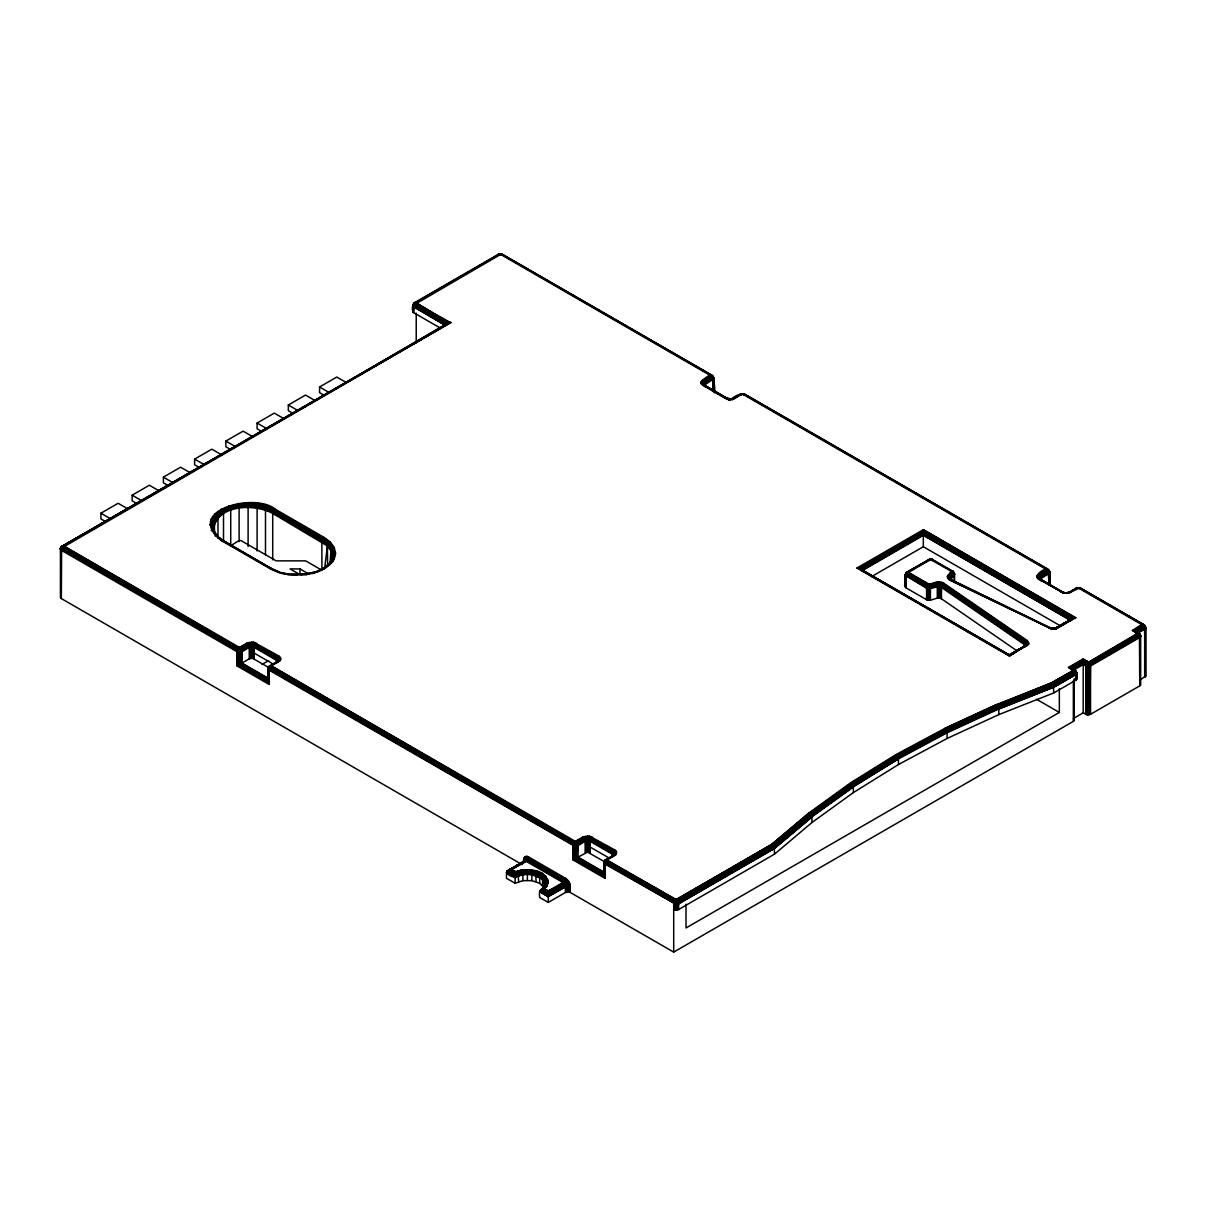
<?xml version="1.0" encoding="UTF-8"?>
<svg xmlns="http://www.w3.org/2000/svg" width="1206" height="1206" viewBox="0 0 1206 1206"><rect width="100%" height="100%" fill="white"/><g stroke="black" fill="none" stroke-linecap="round" stroke-linejoin="round"><path stroke-width="1.5" d="M522.062 864.551L61.325 598.553L61.642 546.197L63.782 546.016L239.436 647.426L241.818 650.908L241.909 663.044L268.953 678.677M62.034 545.836L61.642 548.67L60.3 548.851L61.325 550.268L236.979 651.692C243.311 654.752 247.863 644.381 254.195 647.426L276.34 660.21C277.832 663.315 277.832 657.933 280.832 658.793L278.797 655.958L253.546 642.135L246.823 643.175L238.803 647.893L237.069 650.908L236.979 665.893L268.953 684.345L269.285 668.546L270.777 666.36L279.898 660.798L280.832 658.793M297.294 575.277L287.39 574.523L307.198 574.523L297.294 574.689M440.16 327.957L413.748 312.716L414.472 302.6L450.652 322.65L62.034 547.856L237.703 649.265L241.185 649.265L249.491 644.592L252.898 644.336L277.048 657.783L278.375 659.622L276.883 662.637L277.47 660.903L276.415 659.426L254.285 646.642L250.803 646.115L239.436 652.28L238.848 664.823L236.979 665.893L237.069 650.908L238.547 652.205L238.848 664.823L267.988 681.646L268.953 684.345C271.169 680.516 263.782 666.24 271.41 665.893L575.337 841.351L577.704 844.833L577.795 856.969L604.839 872.601L603.829 874.561L604.839 878.27L572.865 859.818L573.197 844.004L575.337 841.351L582.709 837.1L589.433 836.06L614.683 849.868L616.477 851.677L615.784 854.722L603.95 862.139L603.829 874.561L575.579 858.25L575.337 846.205L573.197 844.004L269.285 668.546L267.943 668.727L267.988 681.646L268.049 669.255L269.044 669.36L268.29 682.898L237.899 665.365L237.703 652.009M515.279 871.998L515.083 883.244L522.876 880.651L531.876 880.651L539.67 883.244L544.177 887.752L547.072 885.807L548.202 882.506C545.745 868.516 526.072 867.958 515.279 871.998L510.409 869.812L507.832 870.626L506.475 872.601L506.475 878.27L515.083 883.244M1073.913 718.942L1073.355 721.369L673.702 952.107L569.699 892.154L565.493 892.47L548.278 902.42L548.278 891.053L563.669 882.068L565.493 878.27L528.605 856.969C524.806 854.421 522.665 859.531 523.69 862.652L524.233 862.245M587.624 835.924L587.624 852.129L572.865 859.818L572.956 844.833L574.433 846.13C580.237 846.929 584.232 838.577 590.081 841.351L612.226 854.134L613.236 855.551L612.226 856.969L612.558 852.521L614.683 849.868M614.683 855.551L613.447 855.22L605.171 859.999L603.829 862.652L604.839 878.27L604.839 864.069L606.075 859.486L676.807 900.038L678.541 903.053L678.631 909.505L673.702 909.505M268.41 669.737L574.433 846.13L574.734 858.732L603.874 875.556L603.829 862.652L605.171 862.471L605.563 859.637M606.663 859.546L605.563 861.657M727.55 398.975L730.097 399.578L731.439 398.689L731.831 399.97M1016.884 650.758L941.449 598.779C936.61 596.141 931.439 602.02 926.54 599.684L926.615 587.548L928.364 584.533L937.59 581.91L942.775 582.573L1027.256 640.582L1028.748 643.929L1009.422 656.049L856.938 568.026L923.329 529.69L923.329 546.725L1061.174 626.306M907.937 572.006L928.364 584.533L937.74 582.513L943.424 583.719L1026.562 641.004L1027.859 643.929L1009.422 656.049L1009.422 654.888L1026.532 644.954L1026.728 642.361L942.79 584.307L937.891 583.282L927.761 585.151L907.349 573.378L907.349 571.946L928.997 584.066L930.414 587.925L930.459 600.091M1063.526 593.126L1049.16 584.835L1048.044 569.262L744.132 393.804L740.65 393.804L740.65 395.071M743.032 393.699L1048.677 570.182L1049.733 584.503L1049.778 572.277L1048.436 569.639L743.62 393.653C740.273 394.106 732.826 400.965 731.439 398.689M1048.436 569.639L1049.778 572.277L1049.702 584.518L1049.778 572.277L1048.677 570.182L1048.768 585.061L1049.778 584.473L1049.778 572.277L1048.436 572.096C1049.582 563.79 1031.386 575.639 1038.924 579.377L1064.174 593.201L1069.466 592.794L1080.018 587.729L1144.358 625.01L1145.7 627.663L1145.7 675.933L1140.258 679.913M678.631 909.505L774.538 854.134L811.955 822.522L853.351 792.583L898.47 764.529L947.087 738.464L998.915 714.57L1053.682 692.968L1075.812 680.199L1075.737 673.732L1073.988 669.978L1068.441 667.415L1083.199 658.898L1088.747 662.2L1090.495 665.215L1090.571 714.269L1087.209 714.796L1083.199 712.852L1073.355 718.535M676.174 910.093L676.174 904.425L678.3 902.224L774.177 846.868L811.864 815.422L853.2 785.558L898.244 757.534L946.876 731.469L998.734 707.575L1053.516 686.078L1075.496 672.903L1075.496 670.446L1070.4 667.657L1083.199 660.27L1088.747 662.2L1137.936 633.798L1134.349 630.738L1132.389 630.497C1136.957 628.085 1145.127 619.824 1144.675 629.08L1144.675 677.35M1083.199 658.898L1083.199 712.852M1090.571 714.269L1139.76 685.882L1139.429 633.527L1134.349 630.738L1142.866 624.542M1079.506 587.578L1144.358 625.01L1144.358 627.467L1136.972 632.321L1135.946 631.371L1143.966 626.653L1142.866 625.281L1078.285 587.895L1076.536 587.729L1075.812 589.327M334.258 547.464L331.002 550.072L332.072 561.574L332.193 555.288L335.554 553.177L334.258 547.464L330.429 542.142L324.354 537.559L275.164 509.173C255.205 492.078 183.523 510.138 221.06 540.409L270.25 568.81C274.425 570.875 285.747 575.639 287.842 573.935M565.493 878.27L567.951 880.455L565.659 882.686L548.278 892.123L542.459 889.139L544.177 887.691L544.434 880.938L547.72 879.144L547.358 881.918L544.765 884.661L542.489 879.084L531.258 874.29L521.595 874.606L515.083 877.561L506.475 872.601C513.575 880.983 518.233 874.064 526.389 874.048C533.097 874.395 543.77 875.315 545.037 883.576L544.177 887.269L548.202 882.506L545.64 875.993L542.67 878.481L542.429 885.325M1061.069 592.161L1065.983 592.719M603.874 875.556L603.95 863.179L604.93 863.285L604.191 876.822L573.8 859.275L573.589 845.934M576.935 857.466L577.704 844.833L576.227 846.13L576.935 857.466L604.221 873.219L604.296 861.657L605.171 859.999M61.642 548.67L237.311 650.079L239.436 652.28L239.693 664.325L267.943 680.636L268.049 668.214L269.044 666.632C271.365 664.446 284.088 661.265 278.164 656.411L253.305 642.738L248.707 643.084L238.803 647.893L63.134 545.745L450.652 322.65L444.019 322.967L443.265 326.916M603.829 874.561L603.95 862.139L604.93 860.541C607.266 858.37 619.99 855.19 614.05 850.336L589.191 836.663L584.593 837.009L574.689 841.818L270.777 665.622M1048.768 570.86L1049.205 584.804L1048.768 570.86L742.383 393.97C740.559 393.156 728.937 398.824 735.012 398.236M1049.537 584.609L1049.31 571.282M239.693 664.325L241.049 663.541L241.818 650.908L240.341 652.205L239.693 664.325L238.848 664.823M1049.16 584.835L1049.672 572.805L1048.677 572.91L1049.476 584.654L1049.672 572.805M501.545 253.893L712.55 375.714C716.364 387.036 714.449 407.146 712.882 376.935L713.771 377.84L713.53 390.759L713.424 377.357L712.158 375.352L501.545 253.893L412.738 305.615L443.265 324.082C444.185 328.71 446.039 321.022 450.652 322.65L444.908 324.685L347.584 381.518M416.221 302.781L448.647 322.952L61.4 546.74L60.421 548.338L239.436 652.28L248.949 645.828L253.712 645.466L276.656 658.597L277.817 660.21L276.415 662.365L278.918 659.953L278.39 657.662L254.345 643.778L249.129 643.778L240.672 648.527L238.215 648.527L62.546 547.102L62.546 545.685M499.42 255.114L497.942 254.948L500.324 254.225L710.409 375.518C717.404 381.156 710.575 406.286 713.771 378.88C700.882 382.754 708.239 387.488 701.244 381.578L701.244 383.659L703.038 385.453L725.168 398.236C727.7 400.603 729.871 397.332 728.349 399.97M577.071 845.934L577.403 857.195L604.508 872.858L604.794 862.893M267.943 680.636L240.431 663.903L240.341 652.205L241.049 663.541L241.909 651.692M577.403 857.195L577.795 845.617M574.734 858.732L575.337 846.205L577.463 844.004L587.624 839.075L612.558 852.521L613.703 854.134L612.769 856.562M237.899 665.365L238.547 652.205M573.8 859.275L574.433 846.13M853.351 792.583L853.381 786.267L850.803 782.709L809.316 812.678L771.81 844.351L676.807 900.038L606.663 860.285L607.311 859.818M575.579 858.25L576.227 846.13L576.332 857.828L603.965 873.777L603.95 862.139L604.221 873.219M531.258 874.29L532.012 870.084M330.143 561.8L330.896 550.825L327.414 545.986L272.707 513.424C254.149 503.249 214.834 504.394 213.326 531.333M331.68 561.499L332.072 556.026M1028.748 643.929L1026.336 644.486L1024.994 646.944L1026.396 643.718L1028.839 642.738M1025.326 646.386L1024.678 643.929L941.539 586.644L938.162 585.92L927.384 588.694L905.103 575.126L906.837 572.111L930.082 559.237L952.71 572.096L954.172 574.207L954.278 581.473M443.356 326.479L445.692 323.796L450.652 322.65C445.527 321.836 443.627 329.359 444.019 322.967L414.08 305.435L444.471 322.756L444.908 324.685L412.738 305.615L414.08 302.962L499.088 253.893M548.278 902.42L539.67 897.445C539.384 894.339 538.615 889.922 542.549 888.822C556.388 874.35 526.208 865.531 515.233 872.36L510.409 869.812L526.118 860.496L527.324 856.441M528.605 856.969L526.148 861.235L508.028 871.697M1085.656 714.269L1086.38 663.571L1144.675 629.08L1145.7 627.663L1144.358 625.01M1025.371 645.783L1024.949 643.115L1027.256 640.582M412.859 306.143L443.687 323.223L444.607 325.017L450.652 322.65C446.461 319.982 443.702 328.092 443.687 323.223L414.08 305.435M413.206 304.621L413.748 304.198C411.894 305.917 411.894 310.997 413.748 312.716M523.69 862.652L525.635 859.169L525.123 856.637M568.855 891.958L568.735 885.098L566.127 880.576L528.273 858.582L525.665 858.325L524.58 861.747L524.806 858.084L526.374 857.18L528.514 857.752L566.519 879.867L569.549 885.114L569.699 892.154M604.839 861.235L603.829 862.652L676.174 904.425L677.908 904.153L774.538 848.451L811.955 816.839L853.351 786.915L898.47 758.845L947.087 732.796L998.915 708.902L1053.667 687.028L1075.812 674.516C1078.767 672.3 1073.822 669.104 1071.998 668.29L1083.199 661.823L1086.38 663.571L1089.847 663.571L1139.037 635.17L1139.037 633.165L1135.193 631.009L1143.454 625.914L1143.454 624.482M612.226 856.969L613.447 855.22M732.555 399.653L741.75 393.699M1055.928 629.2L1056.652 627.602L1072.255 618.603L1075.812 617.713L923.329 529.69L1074.848 617.774L1058.401 627.783L1050.758 628.643L949.318 579.785L947.343 576.423L951.127 571.282L952.861 571.116L954.579 574.388L951.097 578.94L951.157 580.704L949.815 578.232L947.388 577.644M324.655 568.041L327.519 545.218L330.429 542.142M939.399 581.865L939.097 598.07M276.883 660.632L279.898 656.788M612.769 854.557L615.784 850.712M1054.165 629.08L1054.813 628.884M1025.115 645.21L1026.065 642.979L1028.326 641.592M277.229 661.114L278.224 658.958L280.591 657.752M537.469 871.275L535.811 875.3L536.067 881.646M613.13 855.039L614.11 852.868L616.477 851.677M1028.055 645.044L1025.884 645.21L1009.422 655.054L859.757 568.539L861.853 570.86L923.329 535.358L1070.898 620.562L1072.255 618.603L923.329 531.831L859.757 568.539L856.938 568.026M277.229 662.154L278.224 660.3L280.591 659.833M329.163 563.639L330.896 561.227C334.997 553.072 329.811 544.117 322.228 540.213L273.038 511.811C254.391 502.209 219.643 502.239 212.859 526.208L214.517 532.826L212.859 526.208L209.844 524.791M613.115 856.079L614.261 853.547L616.718 852.717M613.236 855.551L612.301 853.351L589.433 840.235L585.83 840.235L575.337 846.205L267.943 668.727L269.285 666.074L277.561 661.295L278.797 661.627M443.868 326.163L444.381 323.57L448.617 322.379L415.573 302.51L499.691 253.953M444.743 324.972C446.039 324.957 449.114 321.565 445.21 322.53L414.472 304.621L414.472 302.6M445.587 324.339C443.326 321.836 446.974 325.123 445.21 322.53M566.775 879.204L564.333 882.551L548.278 892.123C541.057 885.445 535.901 891.656 548.278 895.048L569.76 883.576L570.408 892.47M567.951 891.882L567.845 885.189L565.599 881.3L527.881 859.396L525.635 859.169L524.324 861.536L523.856 858.446M444.29 325.484L443.311 323.781L413.839 306.249L413.206 312.309M1052.748 628.929L1054.466 628.281M230.889 545.655L238.773 540.695L240.868 540.529L276.174 560.865L305.691 560.865L321.685 570.106M330.896 561.227C334.59 553.162 329.072 544.871 321.972 541.042L272.782 512.64C254.436 503.023 218.633 503.204 213.326 527.625M306.746 573.935C315.565 574.162 334.831 566.865 335.554 553.177M544.735 885.777C546.514 871.064 525.379 868.848 515.128 873.792L508.585 870.265L524.912 860.903L526.298 858.973L526.148 856.32M542.926 889.018L544.69 887.691C540.394 891.626 548.851 884.405 547.358 881.918M926.54 599.684L906.113 587.895L905.57 585.483M1037.13 575.503C1041.17 577.433 1043.039 580.629 1036.889 576.543M1075.812 680.199L1076.837 678.782L1076.837 673.099L1075.496 670.446L1072.601 668.742L1083.199 662.622L1086.38 663.571L1083.199 661.024L1071.245 667.928L1075.104 670.084L1075.104 672.089L1053.215 685.189L998.462 706.776L946.589 730.7L897.942 756.765L852.853 784.805L811.502 814.698L773.785 846.145L677.908 901.41L674.425 901.41L587.624 852.129M673.702 952.107L673.702 903.837L676.174 899.57L771.81 844.351L809.95 813.025L851.391 783.071L896.571 754.971L945.323 728.846L997.317 704.877L1051.496 682.882L1083.199 664.581L1087.209 666.511L1090.571 665.998L1140.318 637.175L1139.429 633.527L1136.549 631.823L1143.966 626.653L1135.193 631.009L1139.037 633.165L1136.549 631.823L1145.7 627.663L1144.6 625.552L1078.918 587.624M1139.76 685.882L1140.318 683.455M544.177 882.068C540.574 875.435 532.781 875.043 526.389 874.048L515.083 876.717L506.791 871.576L524.007 861.431L525.123 859.652L524.339 857.36M933.173 560.926L932.449 559.328L930.715 559.509L907.937 572.744L906.203 575.759L906.113 587.895M1056.742 628.477L1055.16 628.869L1070.973 620.05L923.329 534.379L861.627 570.016M728.53 398.869L731.891 399.276L733.278 398.07M539.67 891.762L542.142 888.988L541.027 889.787L548.278 894.189L565.162 885.189L563.036 882.536L525.515 860.963L508.585 870.265L515.098 874.501C524.339 870.868 535.238 871.395 543.71 876.898C548.866 881.601 544.645 888.912 539.67 891.762L548.278 896.736L565.493 886.787L570.408 886.787M258.009 503.445L257.104 508.223L257.104 550.931M253.546 642.135L252.642 658.265L573.589 843.19L577.071 843.19L585.377 838.517L589.87 838.517L613.658 852.25L614.11 854.225L612.301 856.29M589.433 836.06L588.528 852.19M268.335 679.295L268.049 668.214L268.335 679.295L241.049 663.541M324.354 568.81C318.248 569.458 327.64 567.076 328.921 564.106C337.74 556.343 332.735 543.062 323.118 538.66L273.928 510.259C254.3 494.204 186.855 510.666 222.13 540.785M928.334 560.232L932.449 559.328M1070.898 592.161L1068.531 592.9L1077.636 587.624M414.08 302.962L412.738 305.615L413.839 303.505M905.103 586.478L905.103 575.126L906.445 572.473L929.479 559.177M1024.587 644.713L941.449 587.412L938.193 586.734L928.394 588.89L905.103 575.126L906.203 573.016L930.082 559.237M941.177 582.091L940.017 586.026L939.987 598.176M1064.174 593.201L1064.823 592.659L1062.501 592.794M676.174 899.57L771.93 844.411L809.316 812.678L811.502 814.698L811.864 815.422L774.327 847.275L678.541 903.053L677.908 909.837M905.57 574.116L906.203 573.016L905.224 574.599M518.686 881.646L517.947 872.918L515.098 874.501L507.832 870.626L524.399 861.069M444.004 325.861L443.446 323.494M60.767 596.126L61.325 598.553M413.206 310.289L412.859 311.811M327.519 565.358C336.836 557.76 332.705 543.951 322.605 539.399L273.43 510.997C255.416 497.882 195.839 506.399 217.984 537.665M701.244 381.578C703.445 379.453 712.203 371.508 712.158 377.357C709.806 379.272 700.339 381.458 704.847 385.754C700.385 383.779 704.892 378.111 711.646 376.604L711.646 375.187M704.59 384.94L713.771 378.88L713.892 390.548L713.892 378.352L712.791 376.257M1040.492 578.865L1049.31 573.287M953.856 573.438L950.328 578.066L951.7 580.508L949.077 576.935L952.71 572.096L952.363 570.966M267.235 505.661L265.501 510.228L265.501 554.805M255.22 642.527L253.531 646.326L253.486 658.476M591.106 836.451L589.433 840.235L589.372 852.401M931.349 559.237L953.509 572.021L954.549 573.785L950.976 578.171L950.825 580.131M323.118 568.478C292.576 582.362 337.62 564.031 333.384 558.86C337.137 550.464 330.926 542.007 323.721 538.027L274.531 509.625C255.039 492.953 185.046 510.575 221.693 540.137L271.033 568.614M1069.164 591.995L1067.958 592.719L1069.677 591.829M546.68 884.903L547.072 885.807L544.388 888.807L548.278 891.053L563.669 883.003M447.094 323.57C451.119 322.123 444.924 325.047 447.034 322.334M547.072 885.807L544.313 888.807L548.278 891.053L543.8 888.852L548.278 892.123L541.991 889.304L548.278 893.209L568.976 881.948L567.951 880.455M1050.758 628.643L1053.109 629.11M1088.113 714.856L1088.113 666.586L1090.239 664.385L1139.429 635.984L1140.786 636.18L1139.429 633.527M942.775 582.573L940.846 586.267L940.786 598.417M515.083 877.561L516.379 876.295L515.49 873.883L509.429 869.993L524.912 860.903M331.349 559.87L334.258 558.906M613.568 854.722L616.477 853.758M524.957 860.36L527.369 860.149L564.981 881.963L566.956 885.385L567.046 891.958M524.58 860.963L526.781 860.767L564.333 882.551L566.127 885.671L566.217 892.154M570.242 885.234L566.127 885.671L548.278 895.757L539.851 891.008L541.841 889.244L540.77 889.953L548.278 894.189L564.77 884.375M1025.402 645.647L1026.396 643.718L1025.371 642.316L942.233 585.031L938.012 584.141L927.248 585.905L906.837 574.116L907.349 571.946M327.821 564.785L330.429 564.227M613.176 855.28L615.784 854.722M541.991 889.304L541.298 889.621L548.278 894.189L540.62 890.103M1090.239 664.385L1083.199 663.375L1073.038 669.24L1076.837 673.099L1053.562 686.274L998.885 708.314L947.042 732.208L898.425 758.257L853.381 786.267L812.06 816.13L774.388 847.456L678.541 903.053L677.063 904.349L677.063 910.033M544.177 887.691L539.896 890.902L548.278 895.757L565.162 885.189L565.493 892.47M548.278 896.736L539.7 891.43L542.459 889.139M544.69 887.691L543.228 888.943L548.278 892.123M774.538 854.134L774.177 846.868L811.502 814.698L773.951 846.416L678.3 902.224L674.033 902.224L605.171 862.471M606.075 859.486L606.075 860.903L674.938 900.656L677.395 900.656L773.272 845.466L810.583 813.537L851.994 783.614L897.128 755.544L945.851 729.434L997.784 705.48L1052.31 683.651L1074.591 671.35L1074.591 669.933L1070.4 667.657M774.177 846.868L773.785 846.145C825.055 798.99 884.3 761.483 946.288 730.097C987.699 707.47 1034.431 696.148 1074.591 671.35L1052.913 684.586L998.191 706.173L996.638 704.53L944.72 728.484L896.013 754.579L850.803 782.709M774.388 847.456L811.864 815.422L811.955 822.522M811.502 814.698L774.026 846.537L678.3 902.224L774.327 847.275L811.864 815.422M677.395 900.656L773.046 845.24L810.583 813.537L772.82 845.014L676.807 900.038L772.428 844.713L809.95 813.025L772.82 845.014L677.395 900.656L773.589 845.858L811.125 814.14L773.272 845.466L771.93 844.411M604.296 863.662L676.174 904.425L774.493 847.908L812.06 816.13L853.351 786.915M678.631 903.837L774.523 848.18L811.955 816.839L774.493 847.908M542.941 877.893C534.891 872.435 523.886 872.179 515.083 876.038L507.229 871.079L515.083 875.511L516.047 875.013L507.832 870.626L524.007 861.431L507.229 871.079L515.083 875.797L518.384 874.094L526.359 872.722L540.394 875.134L545.112 879.943L545.745 882.686L542.429 889.681L539.896 890.902L541.419 890.103M511.223 869.526L508.103 871.229L523.766 861.973L506.791 871.576L515.083 876.581L516.258 875.646L515.083 875.797M278.164 572.307L288.038 573.981M726.615 398.869L728.921 398.734M565.493 886.787L548.278 896.284L539.896 890.902M322.228 568.991L328.303 564.348M268.41 667.732L269.044 666.632L267.943 668.727L267.988 681.646M276.656 661.823L279.898 660.798M612.558 855.747L614.804 853.878L614.276 851.587L590.231 837.703L585.016 837.703L576.558 842.451L574.101 842.451L270.189 666.978L270.189 665.561M542.142 888.988L541.298 889.621L548.278 893.209L564.257 883.621M275.164 509.173L272.707 513.424L272.707 559.84M324.354 537.559L321.896 541.826L321.896 569.669M256.652 643.175L254.285 646.642L254.195 658.793M278.797 655.958L276.656 658.597L276.34 663.044M546.68 878.933L542.127 873.31L539.76 876.777L539.67 883.244M592.553 837.1L590.171 840.567L590.081 852.717M542.549 888.822L541.705 889.425L548.278 893.209L542.459 889.139L543.71 887.782M541.841 889.244L540.167 890.525L548.278 895.048L540.499 890.179M1142.218 624.814L1133.354 630.557L1139.429 635.984M414.985 302.45L414.985 303.867L448.617 322.379L445.391 323.057M944.117 583.282L941.539 586.644L941.449 598.779M515.083 876.717L506.55 872.089L515.083 877.094L516.379 876.295L515.083 876.581M1145.7 627.663L1137.228 632.833L1144.675 629.08M565.403 886.003L548.278 896.284L539.7 891.43L548.278 895.757L540.167 890.525M853.381 786.267L898.47 758.845L896.013 754.579M1049.009 628.009L1056.32 628.115L1074.848 617.774L923.329 530.746L858.521 568.177L1009.422 655.34L1025.1 645.828L1009.422 654.933L861.265 569.518L923.329 533.67L1071.652 619.04L1056.26 627.964L1071.23 619.537L923.329 533.67M997.317 704.877L1052.009 683.32L1073.988 670.717L1052.31 683.651L997.317 704.877L1051.587 682.943L1073.988 670.717L1069.405 667.476L1083.199 659.516L1088.113 661.732M978.594 637.868L1009.422 655.672L1025.613 645.662L1026.834 645.994M1055.325 628.371L1073.853 617.954L923.329 531.831L1073.008 618.226L1056.652 627.602L1073.853 617.954L923.329 530.746M1076.837 673.099L1075.496 672.903L1053.486 685.973L998.734 707.575L998.915 714.57M1056.019 628.507L1071.23 619.537L923.329 534.379M1076.37 674.094L1053.667 687.028L998.885 708.314L1053.652 686.742L1076.717 673.611M1053.652 686.742L1075.737 673.732L1053.516 686.078L1053.682 692.968M944.72 728.484L996.638 704.53L1051.587 682.943L1074.591 669.933M1057.165 627.452L1073.008 618.226M773.951 846.416L677.908 901.41L773.785 846.145M1053.562 686.274L998.734 707.575L998.462 706.776L1053.079 684.887L1075.104 672.089L1052.913 684.586L1053.516 686.078M677.908 901.41L773.272 845.466M105.555 521.58L100.912 518.897L100.912 513.213L118.128 503.279L127.504 508.691M136.791 503.535L132.147 500.867L132.147 495.184L149.363 485.234L158.74 490.646M168.026 485.505L163.383 482.822L163.383 477.154L180.599 467.204L189.975 472.616M199.261 467.476L194.618 464.792L194.618 459.109L211.834 449.175L221.211 454.587M230.497 449.446L225.854 446.763L225.854 441.079L243.069 431.145L252.446 436.557M261.732 431.416L257.089 428.733L257.089 423.05L274.305 413.115L283.681 418.527M292.968 413.372L288.324 410.688L288.324 405.02L305.54 395.071L314.902 400.482M324.203 395.342L319.56 392.659L319.56 386.975L336.776 377.041L346.137 382.453M87.42 531.725L61.4 546.74L60.421 548.338L60.421 597.648M90.676 529.841L344.343 383.387M110.364 518.505L61.4 546.74L60.3 548.851L61.642 546.197L60.767 547.856L60.767 598.131M113.635 516.62L165.358 487.254M165.87 486.5L246.642 440.25M247.486 439.436L261.28 431.793M262.169 430.964L281.752 419.673M285.023 417.789L313.289 401.704M314.404 400.844L378.066 364.137M381.578 362.207L415.603 342.489M418.964 340.589L430.286 334.017M433.587 332.117L438.456 329.298M93.827 528.65L98.696 525.831M116.575 515.505L121.459 512.686M124.715 510.801L127.957 508.917M131.213 507.048L136.082 504.229M147.464 497.656L150.72 495.772M153.961 493.887L157.217 492.018M162.086 489.199L165.343 487.314M168.599 485.445L171.84 483.561M176.724 480.742L179.965 478.872M191.347 472.285L194.603 470.415M205.985 463.843L209.226 461.958M218.979 456.32L223.864 453.501M233.617 447.863L238.487 445.059M241.743 443.175L244.984 441.29M249.868 438.471L253.109 436.602M264.491 430.029L267.747 428.145M270.988 426.261L274.244 424.391M279.129 421.572L282.37 419.688M287.254 416.869L290.495 415M293.751 413.115L297.008 411.246M301.877 408.427L305.133 406.543M308.374 404.658L311.63 402.789M316.5 399.97L319.756 398.086M331.137 391.513L340.891 385.875M345.76 383.056L355.514 377.433M358.77 375.548L363.639 372.729M366.895 370.845L370.152 368.976M373.393 367.091L378.277 364.272M381.518 362.403L384.774 360.519M388.03 358.634L392.9 355.815M404.281 349.243L407.522 347.373M410.779 345.489L414.035 343.62M418.904 340.801L422.16 338.916M425.401 337.032L428.658 335.162M433.542 332.343L436.783 330.459M60.767 549.861L60.421 549.378M712.882 379.784L713.213 390.94L712.791 379.001L713.892 378.352L712.55 378.171L704.018 384.036C705.947 389.402 704.274 382.257 701.244 383.659M241.185 652.009L241.517 663.27L249.28 658.793L252.642 658.265M262.079 664.4L268.591 660.632M744.132 395.071L744.132 393.804M860.647 569.006L923.329 532.811L1072.255 618.603M1070.973 620.05L923.329 534.906L861.793 570.438L916.952 602.276M871.531 576.634L923.329 546.725M1048.436 572.096C1045.587 573.664 1036.678 576.558 1041.381 580.795C1036.135 576.468 1041.064 572.277 1047.532 570.528L1047.532 569.111M1049.778 572.277L1040.733 577.614L1040.492 579.905M1068.772 592.357L1077.048 587.578M1080.018 588.995L1080.018 587.729L1076.536 587.729M1075.812 617.713L1057.752 627.512M1140.665 684.978L1140.665 635.652L1139.685 634.07L1140.786 636.18L1088.113 666.586L1083.199 664.024L1073.038 669.24M676.807 900.038L772.443 844.728M998.734 707.575L1053.396 685.671L1075.496 672.903L1053.215 685.189M1075.812 674.516L1053.682 687.299L998.915 708.902M1059.335 688.701L1059.335 712.429L686.003 927.972L686.003 904.244M1009.422 654.933L1025.613 645.662M1051.587 682.943L1073.988 670.717M678.3 902.224L774.297 847.155M1056.652 627.602L1071.652 619.04L923.329 532.811M1009.422 655.295L1026.2 645.723M678.541 903.053L774.523 848.18M1009.422 654.888L1024.467 646.733L1025.552 643.687L941.811 585.83L938.102 585.046L930.263 587.066L926.856 586.719L906.445 574.93L905.103 575.126M1074.591 671.35L1052.491 683.908L997.784 705.48L1052.913 684.586L1075.104 672.089M525.515 860.963L509.429 869.993L515.158 873.385C524.52 869.496 536.459 870.039 544.69 876.144M1075.496 672.903L1053.26 685.325L998.191 706.173L1053.079 684.887M1142.866 625.281L1133.354 630.557L1138.539 633.014L1138.539 634.431L1089.35 662.833L1083.199 661.024M515.128 873.792L517.947 872.918M1009.422 655.672L1015.407 652.371M515.233 872.36L511.389 869.752L517.675 872.375L515.173 872.993L510.409 869.812L526.148 861.235M1143.454 625.914L1134.349 630.738L1138.539 633.014M1136.972 632.321L1145.579 628.175M949.77 580.026L951.353 579.769L1052.069 628.959L1051.436 628.085M516.379 876.295L515.083 876.958L506.55 872.089L515.083 877.199M516.258 875.646L515.083 876.249L506.791 871.576L515.083 876.038M521.595 874.606L520.464 870.461L515.173 872.993L509.429 869.993L515.158 873.37L517.675 872.375M515.49 873.883L508.585 870.265M316.198 572.096L320.525 570.182M732.057 398.794L733.776 397.905M734.379 397.965L731.107 399.02M1070.265 591.89L1065.983 592.915M221.06 540.409L222.793 540.228L272.616 569.534M270.25 568.81L271.983 568.629M703.038 385.453L704.274 385.121L730.007 400.015M725.168 398.236L727.308 398.432M949.318 579.785L950.554 579.453L1050.939 628.1M1038.924 579.377L1040.16 579.046L1063.978 593.02M517.374 871.923L515.203 872.767L510.409 869.812M998.462 706.776L1053.396 685.671M950.554 579.453L949.469 579.86L948.233 576.589L951.76 571.011M515.279 872.044L520.464 870.461M1067.325 592.613L1069.466 592.794M732.344 398.477L733.565 398.869M315.203 571.915L316.424 572.307M950.886 579.634L949.619 579.95L1051.165 628.628M448.647 322.831L445.692 323.796L444.019 322.967L444.607 324.113M731.258 398.734L732.705 398.387M306.565 573.981L315.565 571.825M315.972 571.961L300.942 574.674M701.937 384.624L705.163 385.649M214.97 535.826L217.11 535.946L223.427 541.132L217.879 536.971L213.522 530.972L211.156 530.504M1037.823 578.548L1041.064 579.573M1054.33 628.311L1055.928 627.979M948.067 578.805L950.253 578.97L951.926 580.644M1049.582 627.708L1050.592 627.753M1140.665 636.693L1140.318 637.175M501.214 255.114L502.691 254.948L498.575 254.044M743.288 394.875L744.765 394.709M1061.702 591.89L1063.436 592.9L1039.557 579.106C1033.994 574.991 1044.486 571.493 1046.944 569.91L1046.944 569.172M731.665 398.869L725.816 397.965M306.972 574.116L287.631 574.116M1065.983 593.337L1067.777 593.201M1037.13 577.584L1039.497 578.051L1041.306 580.116M502.691 254.948L497.942 254.948M1052.853 628.507L1054.632 628.462M740.258 394.166L744.524 394.166M309.339 574.342L299.932 568.9L290.088 568.9L299.405 574.282M237.311 650.079L241.577 650.079M573.197 844.004L577.463 844.004M728.741 398.689L730.097 398.824M701.003 382.619L704.364 384.729M740.017 394.709L741.494 394.875M947.343 576.423L949.785 577.433L950.795 579.528M288.174 574.252L278.616 571.961L270.883 568.539M727.489 398.387L728.288 399.307M1063.375 592.312L1062.29 591.829M279.038 571.825L271.471 568.478M211.156 519.062L214.397 521.67L214.517 533.565M537.047 871.817L542.127 873.31M1050.125 627.633L1051.933 628.462M536.489 872.812L544.177 876.476M947.931 575.247L950.162 576.679L951.097 578.94M954.579 574.388L953.253 571.478L931.937 559.177M726.404 397.905L727.836 398.477M274.064 570.182L278.405 572.096M701.937 380.614L704.952 384.458M1037.823 574.538L1040.838 578.383M214.97 513.741L217.984 517.585L217.984 538.012M536.067 874.003L542.67 878.481M536.76 872.285L543.71 876.898M507.229 871.079L515.083 875.134L515.806 874.456L507.832 870.626M540.047 890.676L548.278 895.048M1072.601 668.742L1075.104 670.084L1071.245 667.928M1069.405 667.476L1073.988 669.978M446.687 322.726L414.472 304.621L444.471 322.756M535.916 874.652L542.489 879.084M413.748 307.033L443.823 324.489M500.957 253.953L711.163 375.307M1132.389 630.497L1139.76 634.763M704.771 385.287L730.037 399.925M1040.672 579.212L1064.31 592.93M729.555 400.045L703.671 385.181C698.108 381.066 708.6 377.568 711.058 375.986L711.058 375.247M714.811 391.86L717.992 393.699M721.188 395.553L724.369 397.392M1068.441 667.415L1076.717 672.571L1076.717 679.295M920.193 604.161L923.434 606.03M926.69 607.899L931.545 610.718M934.801 612.588L938.042 614.457M941.283 616.326L946.152 619.145M949.393 621.015L960.745 627.572M964.001 629.442L975.353 635.999M1036.512 699.254L1059.335 712.429M319.56 386.975L328.921 392.387M288.324 405.02L297.686 410.432M257.089 423.05L266.466 428.462M225.854 441.079L235.23 446.491M194.618 459.109L203.995 464.521M163.383 477.154L172.76 482.566M222.281 540.077L272.375 568.991M132.147 495.184L141.524 500.596M100.912 513.213L110.289 518.625M254.195 653.109L273.174 664.069M590.081 847.034L609.06 857.994M241.517 663.27L268.621 678.933M923.329 534.906L1070.898 620.562M414.985 303.867L446.612 322.349M539.76 891.219L548.278 896.284M1083.199 659.516L1087.48 662.2M1083.199 662.622L1088.113 666.586M1083.199 660.27L1086.892 662.833M1083.199 663.375L1087.209 666.511L1087.209 714.796M1046.311 569.443L1048.044 571.282C1044.29 573.227 1036.632 575.639 1040.838 580.388M1038.924 573.694L1041.064 576.347L1041.381 581.202M703.038 379.784L705.163 382.423L705.495 387.277M221.06 509.173L223.517 513.424L223.517 541.283M582.709 837.1L585.091 840.567L585.166 852.717M246.823 643.175L249.19 646.642L249.28 658.793M216.477 535.705L223.185 540.59M954.217 573.197L953.509 572.021M1083.199 664.024L1085.656 665.998M950.75 579.408L949.785 577.433L953.358 572.714L952.861 571.116M674.033 902.224L676.174 904.425M945.323 728.846L947.042 732.208L947.087 738.464M1052.009 683.32L1052.672 684.164M584.156 836.451L585.83 840.235L585.89 852.401M228.974 505.661L230.723 510.228L230.723 545.519M248.255 642.527L249.944 646.326L250.004 658.476M1145.233 674.938L1145.7 675.933M1076.37 677.772L1076.837 678.782M935.856 582.227L937.273 586.086L937.318 598.251M1139.685 634.07L1140.318 685.46M1085.747 665.215L1086.38 714.6M704.153 384.624L704.59 385.98M568.976 881.948L569.76 883.576M585.83 836.06L586.734 852.19M238.2 503.445L239.105 508.223L239.105 541.645M249.944 642.135L250.833 658.265M951.459 579.965L951.851 581.247M937.59 581.91L938.193 598.086M1075.812 671.682L1076.37 679.777M526.193 869.797L526.389 874.048M604.296 861.657L604.508 872.858M603.95 863.179L604.191 876.822M268.049 669.255L268.29 682.898M330.896 550.825L330.987 561.8M327.414 545.986L327.595 564.74M713.771 377.84L713.5 390.774M1049.672 571.765L1049.733 584.503M1145.579 676.46L1145.579 627.135L1144.6 625.552L1145.233 676.943M1089.847 714.6L1090.495 665.215L1089.018 666.511L1089.018 714.796M1074.26 678.692L1074.26 720.479M1073.913 680.214L1073.913 720.962M1073.355 680.621L1073.355 721.369M954.549 573.785L954.579 582.498M929.449 600.256L929.449 588.905L930.414 587.925L926.615 587.548L927.384 600.045M928.394 588.89L928.394 600.241M906.445 572.473L906.445 574.93M905.57 587.488L906.203 575.759L905.224 575.639L905.224 587.005M898.47 758.845L898.47 764.529M712.55 375.714L712.55 378.171M675.27 910.033L675.27 904.349L673.792 903.053L674.425 909.837M531.876 874.968L531.876 880.651M527.369 874.621L527.369 880.305M522.876 874.968L522.876 880.651M416.221 313.153L416.221 342.79M299.932 568.9L299.932 574.222M269.677 665.712L269.677 667.732M269.285 666.074L269.285 668.546M251.737 641.999L251.737 658.205M248.104 502.691L248.104 546.544M502.45 254.406L498.184 254.406L502.45 254.406M932.841 559.69L928.59 559.69L932.841 559.69"/></g></svg>
